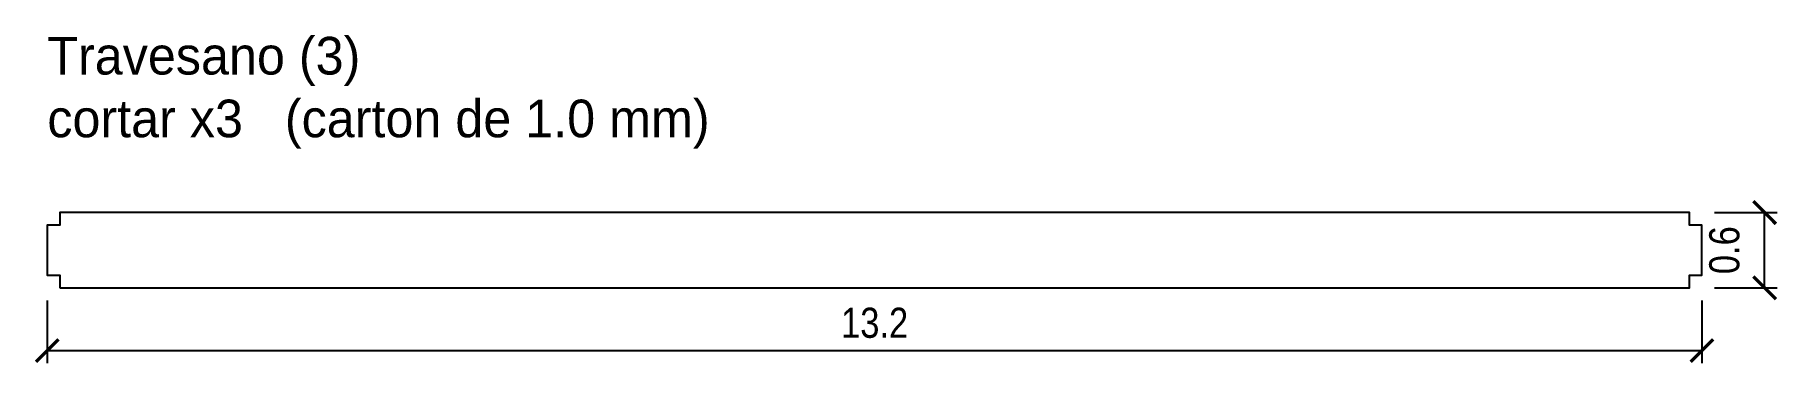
# Model space of a CAD drawing. Header units: centimetres. Extents: x 1.1 to 15, y 0.6 to 3.2.
import ezdxf

# ---------------------------------------------------------------- set-up
doc = ezdxf.new("R2010")
doc.units = ezdxf.units.CM
doc.layers.add('CORTE', color=1, linetype='Continuous')
doc.layers.add('ETIQUETA', color=5, linetype='Continuous')
doc.styles.add('OpenSansCondensed-Light', font='OpenSansCondensed-Light.ttf')
doc.dimstyles.new('EZDXF', dxfattribs={"dimtxt": 0.25, "dimasz": 0.175, "dimexe": 0.375, "dimexo": 0.125, "dimgap": 0.1, "dimtad": 1, "dimlfac": 100, "dimzin": 12, "dimdsep": 46, "dimtxsty": 'OpenSansCondensed-Light', "dimblk": 'ARCHTICK', "dimcen": 2.5, "dimazin": 3, "dimtfac": 0.5, "dimtmove": 2, "dimatfit": 3, "dimarcsym": 0})

# ---------------------------------------------------------------- blocks, each defined once
blk = doc.blocks.new('_ARCHTICK')
at = {"color": 0, "linetype": 'ByBlock', "const_width": 0.15}
blk.add_lwpolyline([(-0.5, -0.5), (0.5, 0.5)], dxfattribs=at)

msp = doc.modelspace()

# ---------------------------------------------------------------- linework, layer by layer
at = {"layer": 'CORTE'}
msp.add_lwpolyline([(1.3, 1.2), (14.3, 1.2), (14.3, 1.3), (14.4, 1.3), (14.4, 1.7), (14.3, 1.7), (14.3, 1.8), (1.3, 1.8), (1.3, 1.7), (1.2, 1.7), (1.2, 1.3), (1.3, 1.3)], close=True, dxfattribs=at)

# ---------------------------------------------------------------- texts
at = {"layer": 'ETIQUETA'}
for s, p in [('Travesano (3)', (1.2, 2.9)), ('cortar x3   (carton de 1.0 mm)', (1.2, 2.4))]:
    msp.add_text(s, height=0.3, dxfattribs=at).set_placement(p)

# ---------------------------------------------------------------- dimensions: what is measured, and where the dimension line sits
msp.add_linear_dim(base=(14.9, 1.2), p1=(14.4, 1.2), p2=(14.4, 1.8), angle=90, dimstyle='EZDXF', override={"dimtxt": 0.24, "dimasz": 0.18, "dimexe": 0.1, "dimexo": 0.1, "dimdec": 2, "dimlfac": 1, "dimzin": 8}, dxfattribs=at).render()
msp.add_linear_dim(base=(1.2, 0.7), p1=(1.2, 1.2), p2=(14.4, 1.2), dimstyle='EZDXF', override={"dimtxt": 0.24, "dimasz": 0.18, "dimexe": 0.1, "dimexo": 0.1, "dimdec": 2, "dimlfac": 1, "dimzin": 8}, dxfattribs=at).render()

doc.saveas('drawing.dxf')
